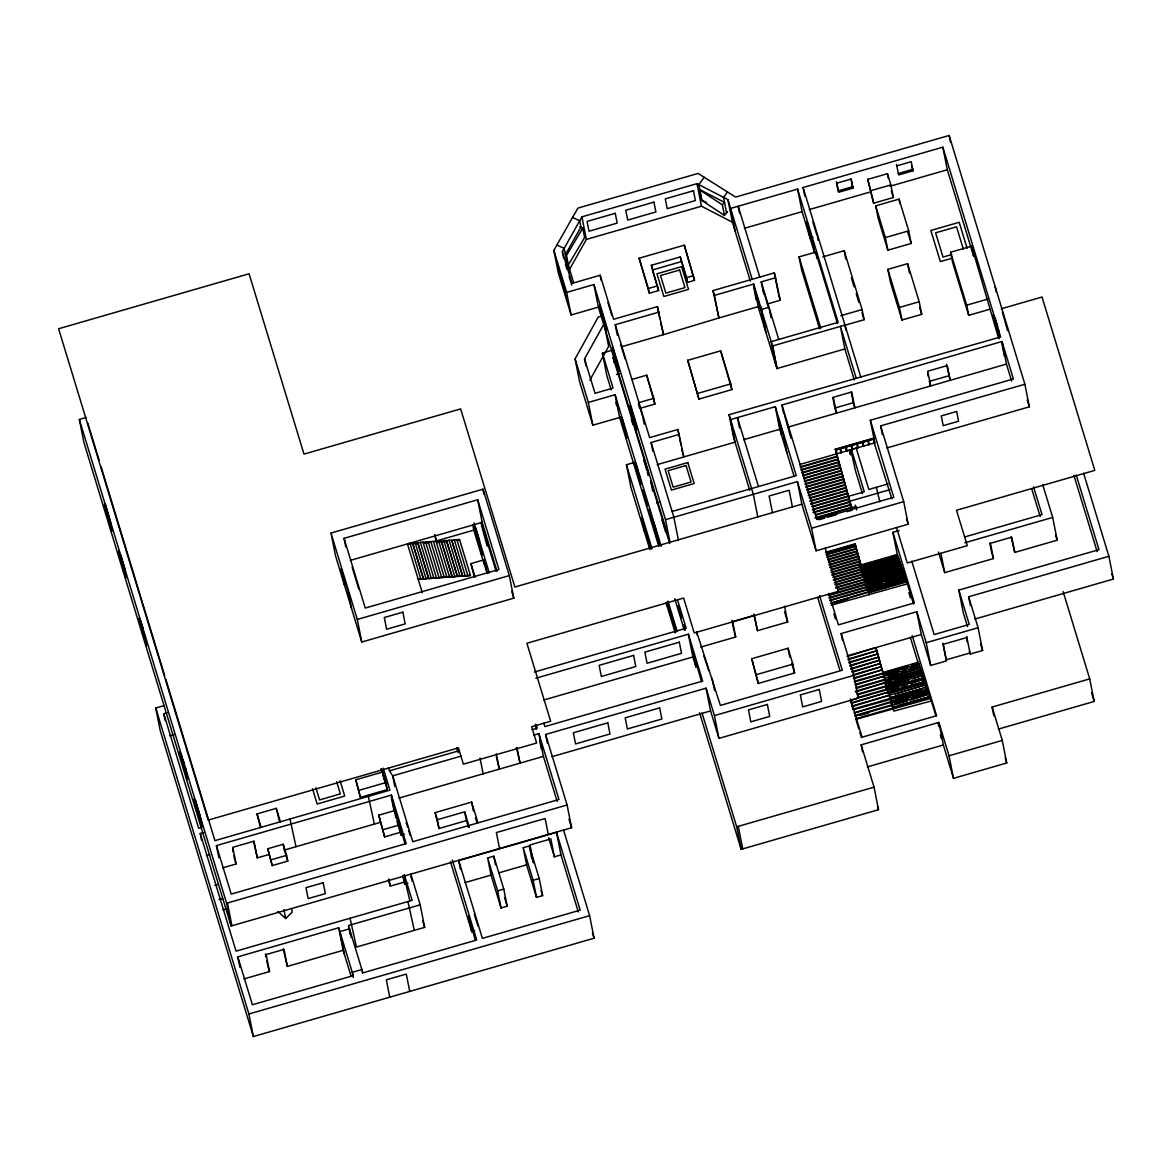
<?xml version="1.0" encoding="UTF-8"?>
<svg xmlns="http://www.w3.org/2000/svg" width="1172" height="1172" viewBox="0 0 1172 1172"><rect width="100%" height="100%" fill="white"/><g stroke="black" fill="none" stroke-linecap="round" stroke-linejoin="round"><path stroke-width="1.5" d="M592.856 425.187L588.344 402.435L615.08 394.715L619.592 417.481L592.856 425.187L579.613 381.676L575.1 358.925L598.203 317.055L601.69 316.044M585.927 365.854L584.535 358.852L604.151 323.662M589.897 380.08L608.664 346.414L604.503 325.406M563.732 258.543L562.355 251.599L581.898 216.849L697.003 183.638L727.915 199.621L752.175 279.288M565.402 254.646L580.931 227.046L579.701 220.775L572.581 217.421M568.596 271.025L586.366 239.425L581.898 216.849M571.116 314.99L566.647 292.414L593.926 284.547L598.394 307.123L571.116 314.99L558.326 272.959L553.843 250.383L577.869 208.118L698.087 173.427L735.591 197.086L949.144 135.454L1024.885 384.24L1029.353 406.816L886.882 447.938M582.762 228.115L566.53 255.408L568.391 264.843L584.623 237.55L582.762 228.115L579.774 226.65M704.255 177.309L698.82 184.575L701.911 200.192L706.54 202.58M727.49 191.974L723.49 197.321L726.581 212.938M727.534 211.502L724.472 215.414L722.377 204.851L724.413 202.243M277.793 911.508L285.719 918.496L292.253 912.094L291.535 908.505M586.366 239.425L701.471 206.213L732.383 222.197L750.329 281.119M775.63 364.228L771.161 341.653L838.141 322.315L797.59 189.088L730.596 208.426L735.078 231.001M804.798 196.193L803.084 187.505L942.83 147.174L1000.61 336.935L729.087 414.698L733.555 437.273L749.743 490.423M896.888 165.838L911.259 161.692L913.061 170.79L898.69 174.936L896.463 164.446M867.763 179.375L887.453 173.69L890.867 184.912L893.357 197.511L873.667 203.195L867.763 179.375L873.667 203.195M898.265 173.544L912.636 169.383M852.996 188.121L838.61 192.267L836.808 183.184L851.194 179.023L852.996 188.121L852.073 185.088M871.177 190.596L890.867 184.912M966.973 637.495L943.226 644.351L946.493 660.905L930.714 665.462L926.217 642.696L916.782 611.74L841.159 633.569L853.875 675.365L858.387 698.116L718.934 738.375L714.422 715.609L706.071 688.169L545.625 734.463L567.087 804.988L571.599 827.74L231.133 925.997L83.842 442.24L79.344 419.473L86.318 417.466M651.398 265.268L658.605 290.553L649.288 293.234L639.121 258.221L684.302 245.182L694.513 280.357L687.525 282.379L680.273 256.932L651.398 265.268L652.028 268.403M744.41 228.306L802.058 211.663L797.59 189.088M809.295 209.583L870.254 191.988M889.944 186.304L947.298 169.75L942.83 147.174M621.468 346.795L663.572 334.65L657.448 306.625L613.586 319.282L600.181 275.244L572.024 283.375L562.355 251.599M681.21 261.649L652.335 269.985L658.605 290.553M875.704 205.862L899.041 199.123L908.71 230.84L911.201 243.454L887.863 250.178L878.209 218.461L875.704 205.862L885.358 237.579L887.863 250.178M812.855 237.33L810.101 238.121L806.878 221.786L811.991 238.59L814.892 253.284M649.288 293.234L648.35 288.517L657.668 285.836M687.525 282.379L686.587 277.661L693.575 275.64M819.594 328.79L801.545 269.516L799.055 256.902L815.712 252.097L837.467 323.56M885.358 237.579L908.71 230.84M822.876 256.844L844.177 250.691L862.094 309.569L864.101 319.707L844.441 325.377M856.146 378.029L840.412 326.373L844.88 348.948L776.948 368.565L758.108 306.654L718.905 317.964L712.972 290.597L774.34 272.886L780.274 300.252L767.323 304.002M660.539 322.256L663.572 334.65L718.905 317.964L714.437 295.388L753.64 284.078L772.48 345.989L776.948 368.565M763.763 293.82L761.229 281.881L775.791 277.676M617.307 335.148L615.241 324.732L659.104 312.074M887.863 269.37L907.611 263.656L919.2 301.717L921.705 314.33L901.942 320.029L890.354 281.969L887.863 269.37L899.451 307.43L901.942 320.029M989.769 309.247L968.717 315.327L952.602 262.396L950.58 252.258L971.647 246.179L998.749 338.723M611.169 389.851L606.906 375.846L602.408 353.094L612.941 350.047M761.61 307.284L758.562 308.163L753.64 284.078M951.723 254.573L943.006 257.078L935.608 232.818L956.528 226.782L963.399 249.314M952.001 258.206L940.34 261.576L930.861 230.474L959.194 222.284L967.09 248.215M616.487 374.513L619.578 373.619M840.793 315.708L862.094 309.569M687.744 360.346L720.663 350.838L730.727 383.889L731.855 389.587L698.922 399.095L687.744 360.346L698.922 399.095M631.898 379.435L646.68 375.172L653.742 398.334L654.87 404.047L640.073 408.31M899.451 307.43L919.2 301.717M772.48 345.989L844.968 325.069L845.994 330.27M968.717 315.327L966.695 305.189L987.762 299.109M638.945 402.597L653.742 398.334M697.794 393.382L730.727 383.889M1001.342 308.749L1042.011 297.014L1094.794 470.368L956.513 510.274L967.281 545.654L907.274 562.97L896.507 527.59M682.866 453.667L683.847 456.933L677.899 429.465L649.625 437.625L615.241 324.732M330.987 533.055L483.011 489.178L509.322 575.584L513.79 598.16L361.767 642.036L335.47 555.631L330.987 533.055L357.299 619.461L361.767 642.036M652.833 451.205L651.105 442.518L679.379 434.358M672.098 511.475L796.271 475.627L775.278 406.684L730.566 419.576L735.034 442.152L657.243 464.61M783.687 413.701L781.973 405.014L1002.001 341.506L1013.399 378.952L870.327 420.25L874.869 443.089L874.166 442.738L891.863 498.862M344.041 538.329L477.693 499.755L498.92 569.489L365.268 608.063L344.041 538.329L345.755 547.002M649.874 549.58L630.902 487.288L626.434 464.727L635.209 462.208M853.304 402.714L854.871 407.841L851.722 391.961L833.292 397.279L836.442 413.159L834.874 408.032L853.304 402.714L851.209 392.122M948.793 375.758L929.279 381.398L930.671 385.969L927.741 371.202L947.254 365.561L950.184 380.329L946.522 364.272M743.649 439.676L779.746 429.26L775.278 406.684M788.155 427.091L1006.47 364.082L1002.001 341.506M350.238 560.406L482.161 522.331L477.693 499.755M412.559 542.973L409.951 543.163L420.851 579.144L423.356 578.426L412.559 542.973L423.458 578.953L428.571 578.03L417.774 542.592L412.661 543.5M431.281 578.367L428.674 578.558L417.877 543.119L420.382 542.387L431.281 578.367L452.055 576.287L441.273 540.834L436.145 541.757L434.709 534.564L437.2 542.739M433.889 578.177L423.004 542.197L420.382 542.387M436.497 577.972L425.612 542.006L423.004 542.197M439.119 577.781L428.22 541.816L425.612 542.006M441.727 577.591L430.827 541.611L428.22 541.816M444.335 577.4L433.435 541.42L430.827 541.611M435.984 541.039L473.796 530.14L472.755 524.88M454.78 576.624L452.158 576.814L441.375 541.376L443.88 540.644L454.78 576.624L457.285 575.892L446.488 540.453L443.88 540.644M459.995 576.228L457.388 576.419L446.591 540.981L449.096 540.263L459.995 576.228L462.5 575.511L451.703 540.058L449.096 540.263M465.211 575.848L462.603 576.038L451.806 540.6L454.311 539.867L465.211 575.848L470.441 575.452L418.228 579.334L420.851 579.144M467.818 575.642L456.933 539.677L454.311 539.867M470.441 575.452L459.541 539.486L456.933 539.677M457.139 540.732L459.541 539.486M882.37 434.548L880.641 425.875L1024.885 384.24M835.358 449.272L873.843 438.167L874.063 438.958L835.577 450.063L835.358 449.272L852.366 510.142L847.107 511.651M835.402 449.447L873.887 438.387M874.034 438.782L835.563 450.004L851.766 508.355M656.701 502.978L659.851 502.085M846.331 450.766C848.338 454.531 843.151 439.207 846.477 451.279M852.454 448.993C851.898 453.198 851.019 436.702 852.601 449.506M799.582 464.537L874.795 442.826M841.467 452.729L840.646 448.539M858.168 447.909L857.347 443.719M863.735 446.298L862.914 442.122M869.302 444.686L868.481 440.511M800.286 466.837L837.028 456.245M800.388 467.364L837.13 456.772M474.294 576.873L470.939 563.6L483.567 559.952L487.698 573.533M801.091 469.679L837.833 459.072M801.208 470.206L837.936 459.6M801.912 472.521L838.639 461.915M802.014 473.048L838.742 462.442M802.717 475.349L839.445 464.757M802.82 475.876L839.548 465.284M803.523 478.191L840.251 467.584M803.626 478.718L840.353 468.111M598.394 307.123L669.974 542.255L665.506 519.665L797.399 481.604L811.595 528.235L816.078 550.811L908.183 524.221L903.715 501.645L880.641 425.875M804.329 481.018L841.057 470.426M804.432 481.56L841.159 470.954M805.135 483.86L841.862 473.254M805.237 484.388L841.965 473.796M805.94 486.702L842.668 476.096M806.043 487.23L842.771 476.623M806.746 489.53L843.474 478.938M357.299 619.461L509.322 575.584M806.849 490.057L843.591 479.465M807.552 492.372L844.294 481.765M807.654 492.899L844.397 482.293M808.358 495.214L845.1 484.607M808.475 495.741L845.202 485.135M809.178 498.041L845.906 487.449M811.024 498.071L846.008 487.977M809.984 500.883L846.711 490.277M810.086 501.411L846.814 490.804M797.399 481.604L801.868 504.18L514.889 587.011L460.655 408.882L303.988 454.106L249.079 273.765L58.6 328.746L208.206 820.092L458.428 747.883L463.38 764.159L536.63 743.019L531.678 726.743L550.65 721.263L526.902 643.267L683.613 598.042L694.234 632.953L838.376 591.347L825.22 548.174M810.79 503.711L847.517 493.119M810.892 504.253L847.62 493.646M888.186 483.875L868.804 489.471L856.087 447.704M811.595 506.553L848.323 495.946M848.689 496.269L864.277 491.771L851.59 450.107M813.441 506.582L848.425 496.488M812.401 509.395L849.129 498.789M812.504 509.923L849.231 499.316M848.382 501.631L889.944 489.647M813.207 512.223L849.934 501.631M813.309 512.75L850.037 502.158M815.771 514.567L850.74 504.458M815.873 515.094L850.857 504.986M563.542 829.981L589.619 915.654L594.087 938.215L253.372 1036.546L160.227 730.596L155.759 708.035L164.402 705.544M814.818 517.907L851.561 507.3M816.679 517.921L856.029 506.392L856.747 509.981M816.781 518.449L834.274 513.409M819.125 519.723L824.37 518.214M827.872 517.204L836.618 514.684M165.164 720.677L163.787 713.733L167.2 712.752M811.595 528.235L903.715 501.645M169.779 735.855L174.379 734.536M897.4 555.059L892.888 532.308L899.085 530.52M825.659 552.305L855.018 543.837L867.749 590.029L872.935 588.534M827.505 552.378L853.406 544.907M826.26 554.283L855.619 545.815M826.377 554.854L855.736 546.386M826.978 556.832L856.336 548.364M827.095 557.403L856.454 548.936M827.696 559.396L857.054 550.913M827.813 559.952L857.172 551.485M828.414 561.945L857.772 553.462M828.531 562.501L857.875 554.034M829.131 564.494L858.49 556.011M829.249 565.051L858.593 556.583M829.849 567.043L859.193 558.561M829.952 567.6L859.31 559.132M832.281 569.094L859.911 561.11M830.67 570.149L860.028 561.681M831.27 572.141L860.629 563.659M831.388 572.712L860.746 564.23M859.296 565.461L897.283 554.488L904.623 578.778M861.142 565.519L887.043 558.048M890.486 557.052L895.672 555.557M831.988 574.69L861.347 566.208M861.508 566.369L897.781 555.909L863.354 566.442M832.105 575.262L861.464 566.779M964.732 536.937L1042.011 514.625L1033.558 486.893M860.277 568.274L898.265 557.315L900.828 564.948L862.841 575.906M863.852 567.849L898.265 557.315M832.706 577.239L862.065 568.757M834.552 577.313L862.182 569.328M862.489 569.196L898.763 558.722L866.064 568.757M861.259 571.101L899.246 560.143L863.105 571.174M833.424 579.788L862.782 571.321M833.541 580.36L862.885 571.877M861.757 572.507L899.847 562.12M964.82 542.783L1052.69 517.423L1042.699 484.637M863.588 572.581L898.118 562.619M862.24 573.928L900.228 562.956L865.8 573.504M835.87 581.839L863.5 573.87M834.259 582.909L863.603 574.427M862.724 575.335L900.726 564.377L902.792 570.588L864.804 581.546L864.203 579.569L902.191 568.61L866.035 579.642M834.86 584.887L864.203 576.419M534.359 672.039L686.177 628.221L677.68 600.342M836.691 584.96L901.209 565.783L863.339 577.313M863.705 578.162L901.81 567.761M865.551 578.236L900.081 568.259M835.577 587.436L864.921 578.968M835.68 588.007L865.039 579.525M885.754 581.722L904.755 576.243L902.674 570.017L864.804 581.546M838.009 589.487L865.639 581.517M838.127 590.058L865.756 582.074M865.185 582.396L903.173 571.438L865.302 582.967M535.838 678.236L688.389 634.213L702.643 681.049L544.833 726.596L543.779 723.124M865.786 584.374L903.656 572.844L828.37 595.024M828.487 595.596L866.474 584.638M866.167 585.224L904.271 574.822M867.998 585.297L902.543 575.32M832.354 602.745L906.601 581.312L904.638 575.672L866.65 586.63L868.73 592.842L867.895 589.736L829.908 600.694M829.087 597.573L867.075 586.615M829.19 598.145L867.177 587.187M868.496 586.703L882.311 582.718M900.067 579.144L867.251 588.608L905.238 577.65M829.805 600.123L867.793 589.164M867.632 589.457L905.619 578.499L876.378 587.538M868.511 591.713L830.626 603.243M834.2 602.818L848.015 598.833M870.459 592.343L904.989 582.381M831.226 605.221L907.318 583.861L898.001 557.037M938.45 552.027L944.72 572.639L993.446 558.575L990.428 543.295L1011.744 537.157L1014.762 552.422L1057.188 540.175L1052.69 517.423M700.768 647.076L735.694 636.982L732.647 621.57L754.431 615.285L757.493 630.697L787.672 621.98L784.551 606.232M543.852 699.992L692.886 656.965L688.389 634.213M967.501 626.581L963.311 612.853L958.813 590.102L1098.97 549.653L1076.277 475.129M751.721 658.737L788.024 648.248L792.858 664.143L794.601 672.962L758.299 683.452L751.721 658.737L758.299 683.452M970.401 605.514L968.658 596.768L1108.888 556.29L1083.602 473.21M355.79 779.776L382.717 772.011L385.925 782.559L387.317 789.576L360.39 797.356L355.79 779.776L360.39 797.356M388.489 767.587L389.47 770.824L459.468 750.622M532.073 729.673L537.245 728.178L536.205 724.75M202.082 827.242L198.654 828.238L163.787 713.733M260.477 827.681L257.02 813.91L276.284 808.343L280.401 821.85M461.109 756.101L392.723 775.835L389.47 770.824M533.743 735.137L538.915 733.643L558.971 799.509L412.778 841.701L392.723 775.835L394.803 786.339M201.628 840.441L200.251 833.497L203.694 832.516M756.555 674.618L792.858 664.143M358.998 790.324L385.925 782.559M847.151 655.88L921.295 634.492L916.782 611.74M974.928 619.021L1113.4 579.056L1108.888 556.29M847.283 656.525L875.938 647.574M848.045 659.06L876.832 650.738L876.07 648.219M848.176 659.704L876.832 650.738M848.938 662.224L877.725 653.917L876.964 651.398M849.07 662.883L877.725 653.917M216.439 845.598L391.419 795.099L406.186 843.591L231.206 894.104L216.439 845.598L218.871 857.86M926.217 642.696L978.093 627.723L968.658 596.768M849.847 665.403L878.634 657.096L877.857 654.577M849.964 666.062L878.634 657.096M398.993 798.088L543.412 756.394L538.915 733.643M850.74 668.582L879.527 660.275L878.766 657.756M850.872 669.241L879.527 660.275M206.433 855.56L209.876 854.564M551.865 756.716L710.569 710.921L706.071 688.169M851.634 671.761L880.421 663.455L879.659 660.92M853.465 671.922L880.421 663.455M852.527 674.94L881.329 666.634L880.553 664.099M714.422 715.609L853.875 675.365M854.359 675.101L881.329 666.634M853.436 678.105L882.223 669.798L881.447 667.278M378.776 815.17L394.495 810.628L398.905 825.117L400.341 832.34L384.621 836.881L378.776 815.17L384.621 836.881M853.553 678.764L882.223 669.798M267.714 848.748L283.243 844.279L286.598 855.326L287.755 861.098L272.226 865.581L267.714 848.748L272.226 865.581M882.677 672.552L918.233 662.283L920.928 670.413L887.058 680.2M854.329 681.284L908.212 665.872M911.596 664.89L916.665 663.425M854.461 681.943L883.249 673.636L882.355 670.457M883.307 674.413L918.877 664.158L910.541 667.249M885.138 674.589L898.69 670.677M902.074 669.695L907.157 668.23M855.223 684.463L884.01 676.156L883.249 673.636M882.252 676.771L919.507 666.018L909.487 669.608M855.355 685.122L884.01 676.156M222.621 867.881L236.099 863.984L232.789 847.312L254.016 841.188L257.313 857.86L268.857 854.534M287.755 861.098L284.386 850.052L380.197 822.392M889.167 675.468L897.635 673.036M901.019 672.054L906.103 670.589M969.918 652.98L946.17 659.836L942.889 643.282M884.596 678.163L920.152 667.894L888.112 677.826M969.42 651.354L970.24 654.049L982.59 650.489L978.093 627.723M856.117 687.642L884.919 679.335L884.142 676.801M856.249 688.286L920.796 669.769L923.477 677.899L886.091 687.993M885.871 681.899L921.426 671.629L894.47 680.112M271.084 859.808L286.598 855.326M855.326 691.304L885.812 682.514L884.919 679.335M439.031 828.501L437.303 819.741L464.683 811.83L466.427 820.59L439.031 828.501L435.134 812.621L471.627 802.088L477.912 822.729M886.003 682.558L891.072 681.078M855.457 691.963L885.812 682.514M884.816 684.258L922.071 673.504L888.332 683.935M383.185 829.659L398.905 825.117M857.919 693.985L922.716 675.38L912.68 678.954M858.051 694.644L886.838 686.338L885.944 683.159M887.277 686.294L909.296 679.936M886.222 688.653L908.241 682.294M911.626 681.313L921.778 678.383M857.128 697.662L887.6 688.858L886.838 686.338M887.6 688.858L888.508 692.037L851.253 702.79L850.476 700.27L923.99 679.115L910.571 683.672M890.251 689.546L898.719 687.1M902.103 686.118L907.187 684.653M214.784 885.373L218.27 884.362M887.365 691.744L924.752 681.635M889.196 691.905L906.132 687.012M909.516 686.03L923.067 682.133M888.508 692.037L851.37 703.434L853.172 709.793L927.316 689.121M925.265 682.851L888.01 693.604L925.265 682.851L927.814 690.337L890.691 701.735M396.912 821.074L401.234 835.27L404.53 834.317M852.147 705.969L889.402 695.216L888.625 692.681M888.64 695.479L925.909 684.726L895.554 694.176M852.278 706.613L889.402 695.216M923.287 688.228L889.416 697.999L926.671 687.246M853.04 709.133L890.295 698.395L889.533 695.86M893.445 698.893L922.232 690.586M891.189 701.559L854.066 712.972L891.321 702.218L890.295 698.395M892.39 701.252L909.326 696.358M912.71 695.392L926.261 691.48M894.719 702.629L908.271 698.717M911.655 697.75L928.458 692.213L891.203 702.966L892.61 707.346L929.865 696.593M854.842 715.491L929.103 694.073L910.6 700.109M219.12 899.598L222.607 898.602M854.959 716.151L892.229 705.398L891.321 702.218M893.665 704.987L907.216 701.076M860.175 715.33L868.642 712.884M897.693 705.881L928.18 697.091M855.692 718.773L930.202 697.267L935.945 716.092M855.868 719.315L930.509 698.468L927.814 690.337M231.133 925.997L226.636 903.246L567.087 804.988M223.002 909.868L226.489 908.871M458.706 860.585L556.495 832.354L580.184 910.146L482.395 938.376L458.706 860.585L460.42 869.258M862.548 751.794L861.171 744.85L938.875 722.421L949.027 755.779L953.495 778.34L1006.719 762.987L1002.265 740.426L992.098 707.053L1089.711 678.881L1063.136 591.582M388.386 879.806L390.305 886.12L404.193 882.12L403.124 876.729M487.64 857.977L493.778 856.205L503.784 889.094L507.168 906.205L501.045 907.978L491.039 875.103L487.64 857.977L497.661 890.852L501.045 907.978M523.21 847.722L529.305 845.95L539.223 878.517L542.621 895.642L536.512 897.4L526.594 864.833L523.21 847.722L533.114 880.289L536.512 897.4M404.193 882.12L404.823 884.186L407.9 883.307M464.918 882.633L491.039 875.103M498.891 872.832L526.594 864.833M548.584 837.716L554.4 856.805L560.963 854.915L556.495 832.354M867.368 766.913L943.343 744.982L938.875 722.421M998.31 729.116L1094.179 701.442L1089.711 678.881M237.813 956.865L338.708 927.741L353.285 975.631L252.39 1004.756L237.813 956.865L239.879 967.281M410.83 874.078L420.191 904.813L348.465 925.514L362.88 972.863L476.711 940.017L452.348 859.984M949.027 755.779L1002.265 740.426M533.114 880.289L539.223 878.517M497.661 890.852L503.784 889.094M874.048 787.159L878.517 809.706L741.144 849.363L736.675 826.802L874.048 787.159L861.171 744.85M243.981 978.928L269.531 971.559L266.161 954.55L283.976 949.408L287.345 966.417L343.176 950.302L338.708 927.741M420.191 904.813L424.66 927.374L356.435 947.064L350.062 918.247M450.488 861.801L471.789 931.769L474.631 930.949M253.372 1036.546L248.904 1013.985L589.619 915.654M416.397 543.764L407.446 543.896L422.301 592.71M423.488 543.237L428.805 542.841M439.427 542.05L446.517 541.523M556.905 245.007L564.172 248.376L567.277 264.081M699.816 189.63L724.486 202.39M722.377 204.851L699.508 189.732L701.588 200.295L724.472 215.414M919.712 667.146L931.271 700.988L893.884 711.096L892.229 705.398M819.55 595.625L842.272 670.223L720.384 705.412L696.651 631.825L697.34 635.327M703.889 655.939L708.752 670.531M1111.818 573.855L1113.4 579.056M1073.918 475.349L1097.139 551.616M1002.397 312.06L1007.539 330.621M1027.243 399.842L1029.353 406.816M995.087 317.92L997.724 326.563M998.544 332.599L994.662 317.627M947.298 169.75L973.654 256.316L971.647 246.179M1006.47 364.082L1011.656 381.105M1055.62 535.003L1057.188 540.175M1031.726 488.841L1040.179 516.588M1091.528 692.711L1094.179 701.442M950.58 252.258L966.695 305.189M911.699 166.307L913.061 170.79M1014.762 552.422L1011.099 536.849M907.641 231.763L911.201 243.454M891.409 191.109L893.357 197.511M919.595 307.401L921.705 314.33M992.215 554.517L993.446 558.575M980.495 643.604L982.59 650.489M958.813 590.102L969.259 624.427L934.128 634.565L911.757 561.11M1005.195 757.976L1006.719 762.987M851.458 278.145L854.095 286.803M856.205 293.733L858.842 302.391M862.006 312.778L864.101 319.707M906.615 519.05L908.183 524.221M803.084 187.505L860.863 377.281M812.885 221.889L816.972 235.323M870.327 420.25L893.782 497.294L816.825 519.504L781.973 405.014M873.492 439.06L874.312 443.25M844.88 348.948L854.315 379.948M802.058 211.663L814.716 253.225M867.925 440.672L868.745 444.847M892.888 532.308L914.394 602.921L838.419 624.852L828.824 593.34M906.601 581.312L913.501 603.961M908.842 592.636L910.424 597.867M921.295 634.492L930.714 665.462M876.334 487.303L879.82 501.806M862.358 442.284L863.178 446.459M856.791 443.88L857.611 448.07M799.055 256.902L820.81 328.365M912.241 635.707L936.589 715.696L862.079 737.203L850.433 698.952M923.346 677.24L925.397 683.51M919.141 665.462L918.233 662.283M943.343 744.982L953.495 778.34M910.351 637.392L926.759 691.304M851.224 445.492L852.044 449.667M850.784 449.565L855.545 471.027L862.431 493.646M849.129 449.945L850.652 454.956L849.656 449.96M846.213 446.942L847.034 451.117M840.09 448.7L840.91 452.89M836.119 449.843L836.954 454.033M778.809 295.476L780.274 300.252M868.613 592.285L869.331 594.834M865.668 583.803L866.284 585.795M759.778 277.09L738.199 206.228L739.576 213.172M761.229 281.881L778.765 339.455M762.723 288.62L768.744 308.382M755.134 290.803L761.654 312.221L765.082 329.566M784.625 415.547L791.041 438.416M779.746 429.26L794.059 476.213M801.868 504.18L816.078 550.811M833.849 613.835L835.431 619.006M856.263 691.158L858.387 698.116M856.219 720.487L858.827 729.043M859.867 732.471L861.435 737.598M817.719 597.559L839.914 670.428M877.491 806.321L878.517 809.706M712.972 290.597L714.437 295.388M731.855 389.587L720.663 350.838M758.46 486.541L737.466 417.598L739.532 428.014M694.513 280.357L684.302 245.182M729.087 414.698L753.332 494.32L757.801 516.896M680.273 256.932L686.587 277.661M784.522 611.638L787.672 621.98M791.701 663.44L794.601 672.962M757.493 630.697L753.684 614.04M639.121 258.221L648.35 288.517M734.273 632.323L735.694 636.982M654.87 404.047L646.68 375.172M651.105 442.518L673.871 517.262L678.339 539.838M607.975 302.64L611.813 315.224M620.764 344.641L625.072 358.793M642.359 415.533L638.52 402.963L639.575 408.252M593.926 284.547L665.506 519.665M648.79 474.631L613.103 357.416L614.113 362.544M669.739 543.442L650.636 480.681L652.716 491.185M631.312 419.254L632.895 424.44M643.78 460.2L646.929 470.558M661.931 519.811L665.608 531.912M602.408 353.094L613.059 388.093L595.024 393.309L584.535 358.852M615.08 394.715L661.242 546.328M710.569 710.921L718.934 738.375M626.288 434.651L622.068 417.994M641.377 484.212L636.103 464.097M659.001 542.109L654.577 525.334M636.616 470.807L640.747 484.402L635.151 462.676L637.055 472.301M642.476 490.072L647.281 505.835M648.35 509.337L652.086 521.599M654.21 528.616L659.016 544.379M677.68 605.675L681.415 617.937M683.54 624.954L685.151 630.199M692.886 656.965L696.007 667.19L692.652 650.284L701.515 681.767M619.592 417.481L658.84 546.43M674.764 598.702L684.316 630.067M573.635 282.613L567.79 263.436L569.46 271.816M565.402 264.125L566.984 269.355M569.109 276.328L571.76 285.045M626.434 464.727L651.998 548.686M667.981 601.163L677.035 630.902M702.057 713.103L736.675 826.802M651.222 548.906L641.729 517.731L644.6 532.264M667.234 601.529L676.464 631.869M665.989 602.511L675.218 632.851M699.567 712.796L741.144 849.363M553.843 250.383L566.647 292.414M575.1 358.925L588.344 402.435M511.681 591.245L513.79 598.16M482.161 522.331L497.031 571.145M481.165 522.243L496.034 571.101M481.355 524.704L487.156 546.152M568.977 819.14L571.599 827.74M475.729 528.103L479.685 541.083M474.015 522.873L489.222 572.815M480.417 548.276L475.583 528.191M481.414 551.529L482.395 554.766L481.721 551.353M543.412 756.394L557.139 801.458M473.796 530.14L484.329 564.714M486.409 571.526L483.567 559.952M592.49 932.971L594.087 938.215M560.963 854.915L578.323 911.963M470.939 563.6L475.07 577.166M438.65 541.039L449.55 577.005M446.942 577.195L436.043 541.23L433.435 541.42M531.414 855.897L533.524 862.841L529.978 844.939L550.855 838.918L554.4 856.805M541.054 890.5L542.621 895.642M415.166 542.783L426.066 578.748M504.546 897.547L507.168 906.205M456.655 747.531L458.208 752.673M475.451 817.734L477.019 822.891M464.683 811.83L469.357 827.183M466.427 820.59L468.492 827.417M474.338 914.248L477.956 926.114M435.134 812.621L437.303 819.741M352.157 567.248L358.808 589.077M406.157 822.319L407.666 827.256M408.662 830.552L410.171 835.475M383.215 768.143L389.91 790.148L214.93 840.646L165.867 679.482M380.988 768.788L382.043 772.245M382.57 773.974L387.317 789.576M410.83 876.422L412.324 881.344M422.609 920.65L424.66 927.374M404.252 874.458L412.134 900.33L236.07 951.151L200.251 833.497M404.179 876.568L409.804 900.565M407.929 901.546L414.302 930.363M368.345 796.374L374.366 824.077M340.085 780.801L344.729 796.052L317.158 804.007L312.514 788.771M336.672 781.709L340.378 793.898L319.59 799.905L315.883 787.716M343.176 950.302L351.058 976.188M289.982 818.994L296.003 846.697M279.214 820.444L276.284 808.343M257.02 813.91L261.136 827.417M257.313 857.86L253.504 841.247M287.345 966.417L283.243 948.793M267.787 965.845L269.531 971.559M235.089 860.688L236.099 863.984M87.812 423.165L99.107 460.23M101.085 466.749L140.127 594.98M140.655 596.709L142.208 601.778M142.72 603.492L164.637 675.497M109.597 518.537L105.114 503.799L111.823 529.773M120.789 555.279L123.778 565.109M140.845 621.145L143.336 629.335M183.022 759.676L184.517 764.583M195.387 800.3L199.87 815.023M79.344 419.473L226.636 903.246M125.507 574.705L120.247 555.191M145.562 640.571L140.479 621.087M186.744 775.82L181.162 754.695M155.759 708.035L248.904 1013.985M876.275 649.142L892.346 706.042M868.73 592.842L855.018 543.837M995.174 286.657L996.215 291.872M1001.65 342.151L1004.389 356.039M998.559 329.874L999.189 333.038M949.144 135.454L950.521 142.398M989.783 542.988L991.805 553.169M899.041 199.123L899.979 203.855M907.611 263.656L909.487 273.12M927.653 373.194L928.297 376.476M887.453 173.69L888.391 178.422M992.098 707.053L993.812 715.74M966.636 636.425L970.24 654.049M966.636 638.74L967.296 642.051M940.911 553.374L944.72 572.639M851.062 179.14L852.571 186.729L838.185 190.875L836.383 181.777M938.025 722.948L938.699 726.347M940.384 734.859L941.057 738.257M844.177 250.691L845.847 259.144M817.485 236.993L818.129 240.26M815.712 252.097L816.957 258.397M855.267 505.132L855.985 508.721M832.779 397.44L834.874 408.032M774.34 272.886L778.457 293.733M841.159 633.569L842.536 640.571M771.044 317.744L768.979 307.328L761.375 309.525L765.858 332.101M772.641 345.945L777.109 368.521M786.837 452.538L783.394 435.09L778.018 417.452L781.475 434.9M753.552 286.232L756.306 300.135M792.418 506.905L789.108 490.233L769.14 495.99L772.436 512.677M727.915 199.621L732.383 222.197M697.003 183.638L701.471 206.213M788.024 648.248L789.767 657.082M731.899 620.325L733.936 630.609M657.448 306.625L659.851 318.784M677.899 429.465L680.991 445.096M681.679 448.568L682.368 452.04M712.137 678.31L714.554 690.557M738.272 826.333L742.74 848.894M642.827 417.115L644.234 424.161M647.457 472.287L648.101 475.495M658.576 539.017L659.221 542.226M658.898 544.013L653.302 522.302L655.221 531.927M666.385 602.672L667.014 605.895M600.181 275.244L601.207 280.46M639.795 476.198L640.425 479.407M625.745 430.08L626.39 433.288M615.842 402.099L616.531 405.6M545.625 734.463L547.353 743.224M539.677 740.426L541.405 749.186M535.296 724.296L536.337 729.497M483.011 489.178L484.036 494.394M548.276 834.464L545.112 818.51L496.371 832.574L499.536 848.543M517.042 747.868L520.06 763.133L516.383 747.502M529.305 845.95L531.678 857.933M496.327 753.845L499.345 769.11L496.342 756.863M480.022 758.035L483.142 773.798M493.778 856.205L495.463 864.775M471.627 802.088L473.356 810.848M475.217 939.9L468.654 915.889L471.789 931.769M405.131 844.353L398.07 819.287L401.234 835.27M391.419 795.099L395.931 817.851M391.302 797.15L394.07 811.156M351.483 608.253L348.289 592.109L341.14 568.61L344.334 584.74M382.717 772.011L384.108 779.028M403.08 875.411L404.823 884.186M381.53 768.715L382.219 772.216M388.884 878.941L390.305 886.12M409.731 991.409L406.303 974.064L386.32 979.821L389.749 997.182M362.544 972.994L361.855 969.522L352.274 972.291L353.299 977.492M351.19 937.497L349.476 928.825L339.88 931.594L344.348 954.154M348.802 927.257L350.179 934.201M283.243 844.279L284.386 850.052M283.946 909.516L285.719 918.496M265.429 953.935L266.103 957.334M266.776 960.732L267.45 964.146M232.613 849.026L233.272 852.366M233.931 855.707L234.59 859.032M227.427 903.011L231.924 925.777M200.515 818.232L202.097 826.26L195.211 800.271M185.513 767.85L186.788 774.282M124.276 566.735L124.921 569.958M110.095 520.163L110.739 523.386M111.369 526.594L111.999 529.803M615.256 213.304L587.069 221.435L589.018 231.236L617.19 223.105L615.256 213.304M653.932 202.141L625.76 210.271L627.709 220.072L655.88 211.942L653.932 202.141M693.443 190.743L665.271 198.874L667.205 208.675L695.392 200.544L693.443 190.743M681.606 266.659L656.95 273.779L663.865 296.501L688.521 289.381L681.606 266.659M679.614 270.029L660.51 275.537L665.857 293.132L684.961 287.623L679.614 270.029M687.803 462.574L665.051 469.137L671.424 490.101L694.176 483.523L687.803 462.574M686.045 465.518L668.157 470.675L673.182 487.156L691.07 481.985L686.045 465.518M956.645 411.489L941.263 415.928L943.196 425.656L958.564 421.217L956.645 411.489M402.86 612.165L384.299 617.512L386.628 629.261L405.19 623.9L402.86 612.165M633.598 655.397L599.141 665.344L601.353 676.478L635.81 666.531L633.598 655.397M679.321 642.197L644.864 652.145L647.061 663.279L681.518 653.331L679.321 642.197M906.117 579.906L868.232 591.435L906.117 579.906M607.799 722.831L573.342 732.778L575.54 743.927L609.997 733.98L607.799 722.831M659.646 707.873L625.189 717.821L627.386 728.955L661.843 719.007L659.646 707.873M767.367 704.445L748.469 709.895L750.827 721.849L769.726 716.4L767.367 704.445M819.228 689.473L800.329 694.923L802.703 706.877L821.601 701.427L819.228 689.473M323.194 882.721L305.965 887.687L308.119 898.587L325.347 893.621L323.194 882.721M997.519 328.497L993.314 314.667L999.408 337.99L997.519 328.497M603.932 319.209L599.625 305.057L606.027 329.786L603.932 319.209M616.721 361.21L612.414 347.059L618.816 371.788L616.721 361.21M634.477 419.517L630.17 405.365L636.572 430.095L634.477 419.517M624.793 428.659L621.116 416.573L626.698 438.284L624.793 428.659M564.816 288.942L557.916 266.293L566.472 297.322L564.816 288.942M479.055 541.259L474.601 526.653L481.765 554.957L479.055 541.259M109.465 520.353L104.484 503.989L111.692 531.59L109.465 520.353M123.646 566.926L118.665 550.562L125.873 578.162L123.646 566.926M144.2 634.418L139.204 618.054L146.412 645.655L144.2 634.418M184.883 768.041L179.887 751.677L187.095 779.277L184.883 768.041M199.24 815.214L194.259 798.85L201.467 826.45L199.24 815.214"/></g></svg>
